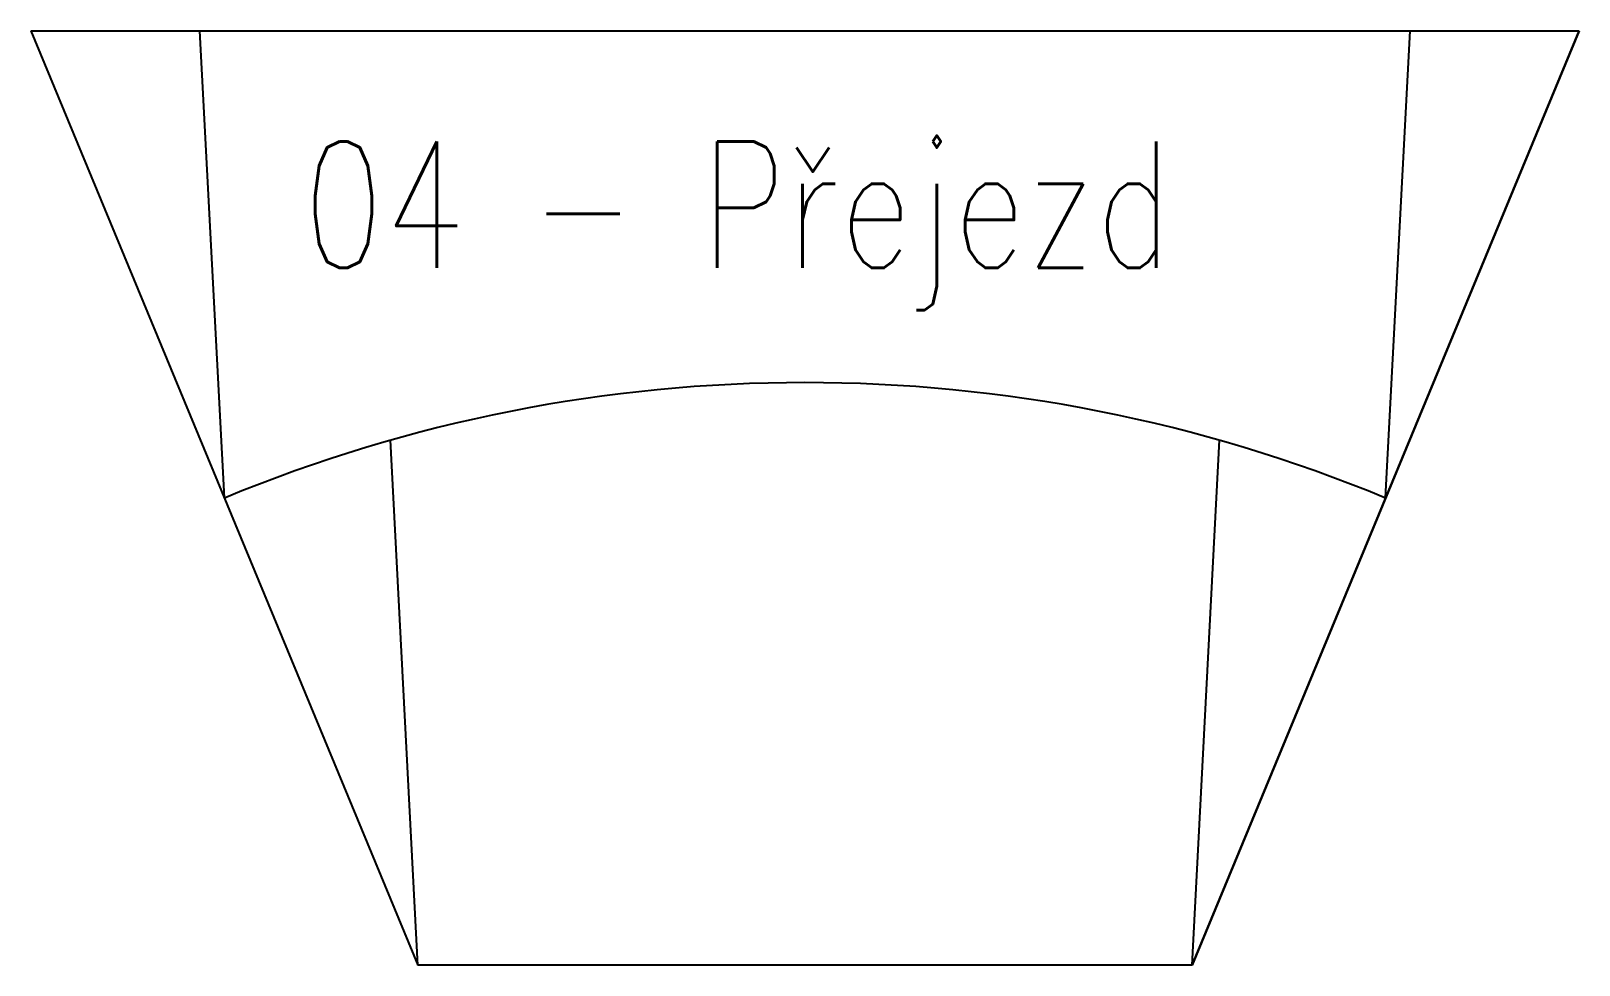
# Model space of a CAD drawing. Header units: millimetres. Extents: x 0 to 613, y 0 to 370.
import ezdxf

# ---------------------------------------------------------------- set-up
doc = ezdxf.new("R2010")
doc.units = ezdxf.units.MM
doc.layers.add('rozhrani', color=4, linetype='Continuous')
doc.layers.add('TTmoduly', color=3, linetype='Continuous')
doc.styles.add('romans', font='romans.shx', dxfattribs={"width": 0.75, "height": 200})

msp = doc.modelspace()

# ---------------------------------------------------------------- linework, layer by layer
at = {"layer": 'rozhrani'}
for p, q in [((77, 185), (67.32, 369.78)), ((536.22, 185), (545.9, 369.78)), ((153.54, 0.22), (142.66, 207.84)), ((459.68, 0.22), (470.56, 207.84))]:
    msp.add_line(p, q, dxfattribs=at)
at = {"layer": 'TTmoduly'}
for p, q in [((0.46, 369.78), (612.76, 369.78)), ((0.46, 369.78), (153.54, 0.22)), ((459.68, 0.22), (612.76, 369.78)), ((612.76, 369.78), (459.68, 0.22)), ((612.76, 369.78), (612.76, 369.78)), ((536.22, 185), (536.22, 185)), ((459.68, 0.22), (153.54, 0.22)), ((459.68, 0.22), (459.68, 0.22))]:
    msp.add_line(p, q, dxfattribs=at)
msp.add_arc((306.61, -369.33), 600, 67.5, 112.5, dxfattribs=at)

# ---------------------------------------------------------------- texts
at = {"layer": 'TTmoduly', "insert": (108, 326), "char_height": 50, "attachment_point": 1, "style": 'romans'}
msp.add_mtext_dynamic_manual_height_columns('04 - Přejezd', width=404, gutter_width=150, heights=[0], dxfattribs=at)

doc.saveas('drawing.dxf')
